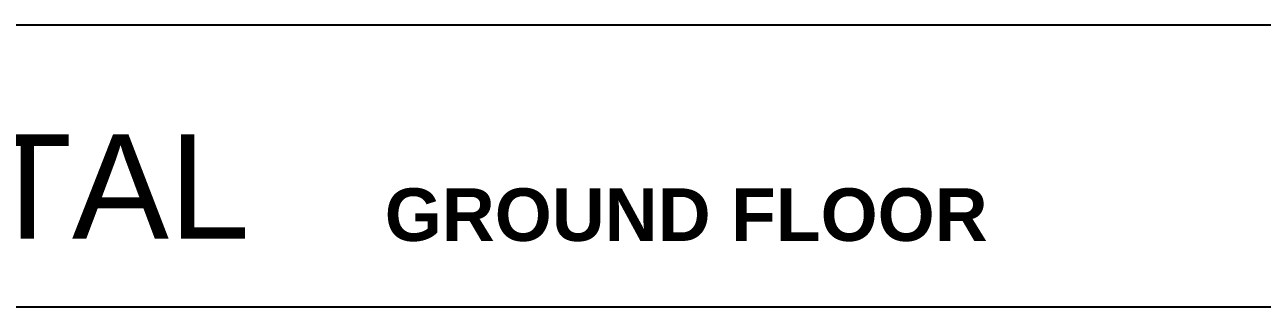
# Model space of a CAD drawing. Header units: inches. Extents: x -17070 to 527, y 504 to 2398.
# Drawn here: x -10709.23 to -10691.42, y 504.14 to 508.19 of the extents above; entities that cross this region are included whole.
import ezdxf

# ---------------------------------------------------------------- set-up
doc = ezdxf.new("R2010")
doc.units = ezdxf.units.IN
doc.layers.add('elevation', color=7, linetype='Continuous')
doc.styles.add('PP15', font='', dxfattribs={"height": 0.015})
doc.styles.add('ROMANC', font='arialbd.ttf', dxfattribs={"height": 0.35})
doc.styles.get('PP15').set_extended_font_data('Arial Narrow')

# ---------------------------------------------------------------- blocks, each defined once
blk = doc.blocks.new('de')
at = {"layer": 'elevation', "ltscale": 0.0005}
for p, q in [((-10856.90422, 504.19118), (-10856.06422, 504.19118)), ((-10856.06422, 504.13708), (-10856.90422, 504.13708))]:
    blk.add_line(p, q, dxfattribs=at)
at = {"layer": 'elevation', "ltscale": 0.0005, "insert": (-10856.80643, 504.17019), "char_height": 0.02, "width": 0.382938, "attachment_point": 1, "style": 'PP15'}
blk.add_mtext('{\\fArial|b0|i0|c0|p34;CARDIAC HOSPITAL}', dxfattribs=at)

msp = doc.modelspace()

# ---------------------------------------------------------------- block references
at = {"layer": 'elevation', "xscale": 75, "yscale": 75, "zscale": 75}
msp.add_blockref('de', (803534.11585, -37306.1441), dxfattribs=at)

# ---------------------------------------------------------------- texts
at = {"color": 0, "ltscale": 0.0005, "insert": (-10704.05092, 505.84469), "char_height": 0.7557351, "width": 11.7267808, "attachment_point": 1, "style": 'ROMANC'}
msp.add_mtext('GROUND {\\fArial|b1|i0|c161|p34;FLOOR}', dxfattribs=at)

doc.saveas('drawing.dxf')
